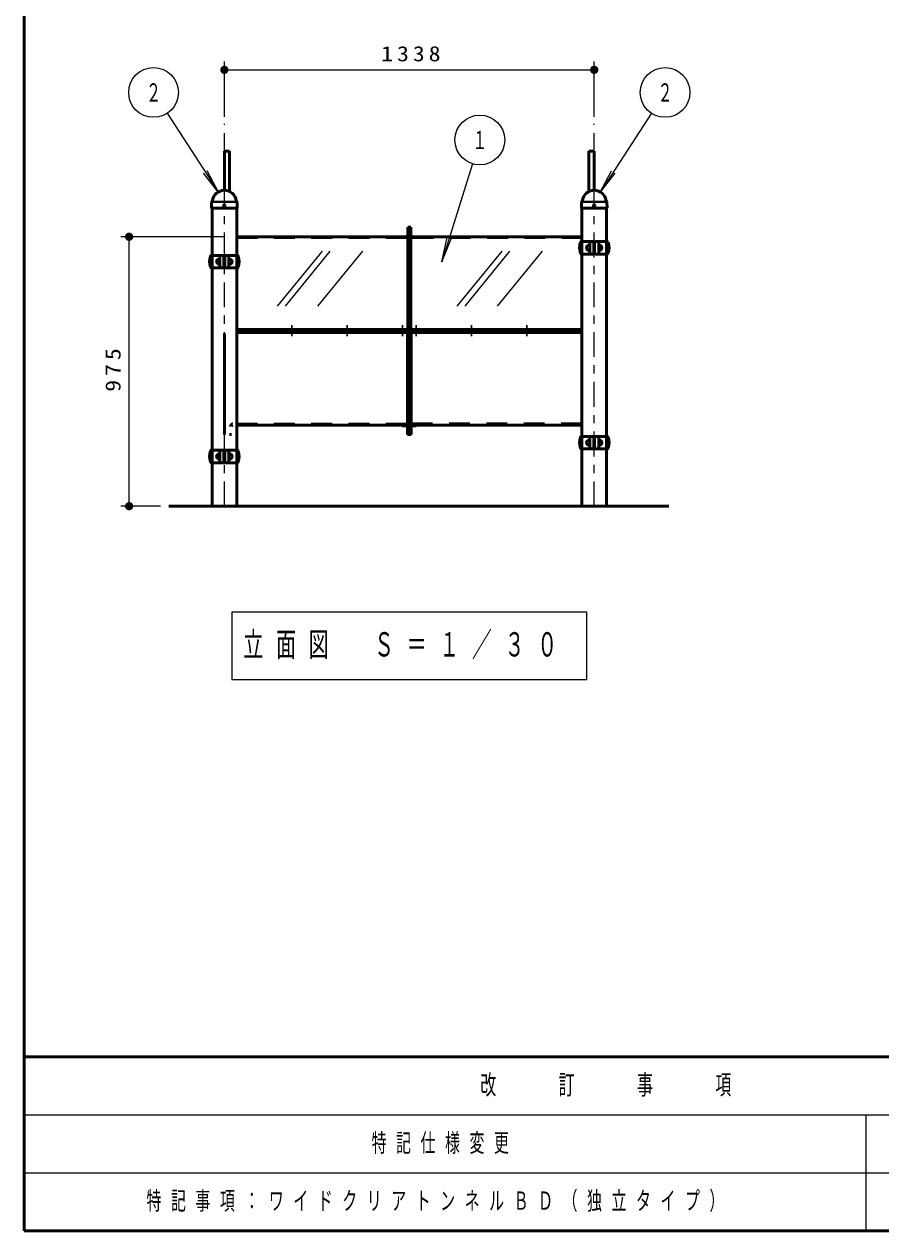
# Model space of a CAD drawing. Units: millimetres on the paper, with parts at other scales. Extents: x -385 to 0, y 0 to 267.
# Drawn here: x -385 to -281.7, y 0 to 145.5 of the extents above; entities that cross this region are included whole.
import ezdxf
from ezdxf.enums import TextEntityAlignment as Align

# ---------------------------------------------------------------- set-up
doc = ezdxf.new("R2010")
doc.units = ezdxf.units.MM
doc.linetypes.add('USER1', pattern=[4.5, 2.5, -2])
doc.linetypes.add('USER2', pattern=[6, 3, -1, 1, -1])
doc.layers.add('LY_1', color=140, linetype='Continuous', lineweight=50)
doc.styles.add('ＭＳ ゴシック', font='')
doc.styles.get('ＭＳ ゴシック').set_extended_font_data('MS Gothic')

# ---------------------------------------------------------------- blocks, each defined once
blk = doc.blocks.new('filled_dot')
at = {"color": 0, "linetype": 'Continuous', "lineweight": -2, "const_width": 1.25}
blk.add_lwpolyline([(-0.625, 0, 1), (0.625, 0, 1)], format="xyb", close=True, dxfattribs=at)

msp = doc.modelspace()

# ---------------------------------------------------------------- linework, layer by layer
at = {"layer": 'LY_1', "color": 7}
for p, q in [((-385, 267), (-385, 0)), ((-367.544, 87.401), (-307.25, 87.401)), ((-385, 21), (0, 21)), ((-385, 0), (0, 0))]:
    msp.add_line(p, q, dxfattribs=at)
at = {"layer": 'LY_1', "color": 7, "lineweight": 13}
for p, q in [((-360.857, 134.366), (-360.857, 141.032)), ((-360.857, 140.032), (-316.257, 140.032)), ((-316.257, 134.366), (-316.257, 141.032)), ((-367.761, 134.791), (-361.532, 125.197)), ((-309.352, 134.791), (-315.581, 125.197)), ((-330.947, 128.708), (-334.646, 116.871)), ((-361.532, 125.197), (-363.379, 127.561)), ((-361.532, 125.197), (-362.94, 127.846)), ((-315.581, 125.197), (-314.173, 127.846)), ((-315.581, 125.197), (-313.734, 127.561)), ((-362.346, 124.085), (-359.368, 124.085)), ((-362.285, 124.201), (-359.433, 124.201)), ((-317.746, 124.085), (-314.768, 124.085)), ((-317.685, 124.201), (-314.833, 124.201)), ((-360.823, 119.901), (-373.342, 119.901)), ((-372.342, 87.401), (-372.342, 119.901)), ((-334.646, 116.871), (-334.004, 119.802)), ((-334.646, 116.871), (-333.505, 119.646)), ((-349.081, 118.149), (-354.488, 111.543)), ((-348.138, 118.149), (-353.545, 111.543)), ((-344.212, 118.149), (-349.619, 111.543)), ((-327.415, 118.149), (-332.822, 111.543)), ((-326.472, 118.149), (-331.879, 111.543)), ((-322.546, 118.149), (-327.952, 111.543)), ((-368.544, 87.401), (-373.342, 87.401)), ((-359.957, 74.636), (-359.957, 66.502)), ((-317.157, 74.636), (-359.957, 74.636)), ((-317.157, 66.502), (-317.157, 74.636)), ((-359.957, 66.502), (-317.157, 66.502)), ((-385, 14), (-243.5, 14)), ((-283.5, 14), (-283.5, 0)), ((-385, 7), (-243.5, 7))]:
    msp.add_line(p, q, dxfattribs=at)
at = {"layer": 'LY_1', "color": 7, "linetype": 'USER2', "lineweight": 13}
for p, q in [((-360.857, 87.401), (-360.857, 133.532)), ((-316.257, 87.401), (-316.257, 133.532)), ((-352.723, 109.234), (-352.723, 107.901)), ((-352.723, 107.901), (-352.723, 109.234)), ((-346.057, 109.234), (-346.057, 107.901)), ((-346.057, 107.901), (-346.057, 109.234)), ((-339.39, 109.234), (-339.39, 107.901)), ((-339.39, 107.901), (-339.39, 109.234)), ((-337.723, 107.901), (-337.723, 109.234)), ((-337.723, 109.234), (-337.723, 107.901)), ((-331.057, 107.901), (-331.057, 109.234)), ((-331.057, 109.234), (-331.057, 107.901)), ((-324.39, 107.901), (-324.39, 109.234)), ((-324.39, 109.234), (-324.39, 107.901)), ((-337.716, 96.977), (-339.397, 96.977))]:
    msp.add_line(p, q, dxfattribs=at)
at = {"layer": 'LY_1'}
for p, q in [((-360.857, 130.234), (-360.223, 130.234)), ((-360.857, 125.508), (-360.857, 130.234)), ((-360.223, 125.361), (-360.223, 130.234)), ((-316.257, 130.234), (-316.89, 130.234)), ((-316.89, 125.361), (-316.89, 130.234)), ((-316.257, 125.508), (-316.257, 130.234)), ((-362.405, 123.384), (-362.391, 124.046)), ((-362.35, 124.142), (-362.314, 124.179)), ((-359.363, 124.142), (-359.399, 124.179)), ((-359.308, 123.385), (-359.322, 124.046)), ((-317.805, 123.384), (-317.791, 124.046)), ((-317.75, 124.142), (-317.714, 124.179)), ((-314.763, 124.142), (-314.799, 124.179)), ((-314.708, 123.385), (-314.722, 124.046)), ((-362.389, 123.368), (-362.405, 123.384)), ((-362.389, 123.368), (-359.324, 123.368)), ((-362.342, 87.401), (-362.342, 123.368)), ((-359.372, 87.401), (-359.372, 123.368)), ((-359.308, 123.385), (-359.324, 123.368)), ((-317.789, 123.368), (-317.805, 123.384)), ((-317.789, 123.368), (-314.724, 123.368)), ((-317.742, 87.401), (-317.742, 123.368)), ((-314.772, 87.401), (-314.772, 123.368)), ((-314.708, 123.385), (-314.724, 123.368)), ((-338.723, 108.901), (-338.723, 121.068)), ((-338.723, 121.068), (-338.557, 121.068)), ((-338.557, 121.068), (-338.39, 121.068)), ((-338.557, 108.901), (-338.557, 121.068)), ((-338.557, 108.901), (-338.557, 121.068)), ((-338.39, 108.901), (-338.39, 121.068)), ((-359.372, 119.901), (-338.957, 119.901)), ((-338.157, 119.901), (-317.742, 119.901)), ((-317.793, 119.318), (-316.373, 119.318)), ((-316.798, 118.877), (-316.865, 118.879)), ((-316.798, 118.258), (-316.865, 118.256)), ((-316.798, 118.568), (-316.798, 119.284)), ((-316.798, 118.568), (-316.798, 117.851)), ((-316.307, 119.251), (-316.307, 117.884)), ((-316.207, 119.251), (-316.207, 117.884)), ((-314.72, 119.318), (-316.14, 119.318)), ((-315.715, 118.568), (-315.715, 119.284)), ((-315.715, 118.877), (-315.648, 118.879)), ((-315.715, 118.568), (-315.715, 117.851)), ((-315.715, 118.258), (-315.648, 118.256)), ((-362.393, 117.651), (-360.973, 117.651)), ((-361.398, 117.21), (-361.465, 117.213)), ((-361.398, 116.592), (-361.465, 116.589)), ((-361.398, 116.901), (-361.398, 117.618)), ((-361.398, 116.901), (-361.398, 116.184)), ((-360.907, 117.584), (-360.907, 116.218)), ((-360.807, 117.584), (-360.807, 116.218)), ((-359.32, 117.651), (-360.74, 117.651)), ((-360.315, 116.901), (-360.315, 117.618)), ((-360.315, 117.21), (-360.248, 117.213)), ((-360.315, 116.901), (-360.315, 116.184)), ((-360.315, 116.592), (-360.248, 116.589)), ((-317.79, 117.818), (-316.373, 117.818)), ((-314.72, 117.818), (-316.14, 117.818)), ((-362.39, 116.151), (-360.973, 116.151)), ((-359.32, 116.151), (-360.74, 116.151)), ((-360.857, 108.234), (-360.857, 96.068)), ((-359.372, 108.734), (-338.89, 108.734)), ((-359.372, 108.568), (-338.89, 108.568)), ((-359.372, 108.568), (-338.89, 108.568)), ((-359.372, 108.334), (-338.89, 108.334)), ((-338.79, 108.234), (-338.79, 96.068)), ((-338.557, 108.234), (-338.557, 96.068)), ((-338.557, 108.234), (-338.557, 96.068)), ((-338.323, 108.234), (-338.323, 96.068)), ((-338.223, 108.734), (-317.742, 108.734)), ((-317.742, 108.568), (-338.223, 108.568)), ((-317.742, 108.334), (-338.223, 108.334)), ((-360.223, 96.068), (-359.99, 96.068)), ((-359.372, 97.168), (-338.957, 97.168)), ((-338.79, 96.068), (-338.557, 96.068)), ((-338.323, 96.068), (-338.557, 96.068)), ((-317.742, 97.168), (-338.157, 97.168)), ((-317.793, 95.818), (-316.373, 95.818)), ((-316.798, 95.377), (-316.865, 95.379)), ((-316.798, 94.758), (-316.865, 94.756)), ((-316.798, 95.068), (-316.798, 95.784)), ((-316.798, 95.068), (-316.798, 94.351)), ((-316.307, 95.751), (-316.307, 94.384)), ((-316.207, 95.751), (-316.207, 94.384)), ((-314.72, 95.818), (-316.14, 95.818)), ((-315.715, 95.068), (-315.715, 95.784)), ((-315.715, 95.377), (-315.648, 95.379)), ((-315.715, 95.068), (-315.715, 94.351)), ((-315.715, 94.758), (-315.648, 94.756)), ((-362.393, 94.151), (-360.973, 94.151)), ((-361.398, 93.71), (-361.465, 93.713)), ((-361.398, 93.401), (-361.398, 94.118)), ((-361.398, 93.401), (-361.398, 92.684)), ((-360.907, 94.084), (-360.907, 92.718)), ((-360.807, 94.084), (-360.807, 92.718)), ((-359.32, 94.151), (-360.74, 94.151)), ((-360.315, 93.401), (-360.315, 94.118)), ((-360.315, 93.71), (-360.248, 93.713)), ((-360.315, 93.401), (-360.315, 92.684)), ((-317.79, 94.318), (-316.373, 94.318)), ((-314.72, 94.318), (-316.14, 94.318)), ((-362.39, 92.651), (-360.973, 92.651)), ((-361.398, 93.092), (-361.465, 93.089)), ((-359.32, 92.651), (-360.74, 92.651)), ((-360.315, 93.092), (-360.248, 93.089))]:
    msp.add_line(p, q, dxfattribs=at)
at = {"layer": 'LY_1', "color": 7, "linetype": 'USER1', "lineweight": 13}
for p, q in [((-362.34, 124.068), (-359.373, 124.068)), ((-317.74, 124.068), (-314.773, 124.068)), ((-359.372, 119.734), (-338.957, 119.734)), ((-338.157, 119.734), (-317.742, 119.734)), ((-359.173, 108.734), (-359.173, 108.568)), ((-352.94, 108.734), (-352.94, 108.568)), ((-352.507, 108.734), (-352.507, 108.568)), ((-346.273, 108.734), (-346.273, 108.568)), ((-345.84, 108.734), (-345.84, 108.568)), ((-339.607, 108.734), (-339.607, 108.568)), ((-339.173, 108.734), (-339.173, 108.568)), ((-337.94, 108.734), (-337.94, 108.568)), ((-337.507, 108.734), (-337.507, 108.568)), ((-331.273, 108.734), (-331.273, 108.568)), ((-330.84, 108.734), (-330.84, 108.568)), ((-324.607, 108.734), (-324.607, 108.568)), ((-324.173, 108.734), (-324.173, 108.568)), ((-317.94, 108.734), (-317.94, 108.568)), ((-359.372, 97.401), (-338.957, 97.401)), ((-317.742, 97.401), (-338.157, 97.401))]:
    msp.add_line(p, q, dxfattribs=at)
at = {"layer": 'LY_1', "color": 7, "lineweight": 13}
for centre in [(-369.395, 137.307), (-307.718, 137.307), (-330.052, 131.572)]:
    msp.add_circle(centre, 3, dxfattribs=at)
at = {"layer": 'LY_1'}
for centre, radius in [((-360.857, 123.635), 0.1), ((-316.257, 123.635), 0.1), ((-338.557, 108.568), 0.133)]:
    msp.add_circle(centre, radius, dxfattribs=at)
for centre, radius, start, end in [((-360.857, 124.068), 1.44, 90, 173.3676), ((-360.857, 124.068), 1.44, 6.6324, 90), ((-316.257, 124.068), 1.44, 90, 173.3676), ((-316.257, 124.068), 1.44, 6.6324, 90), ((-362.251, 124.043), 0.14, 135, 178.99605), ((-362.38, 124.245), 0.0933, 315, 353.3676), ((-359.333, 124.245), 0.0933, 186.6324, 225), ((-359.462, 124.043), 0.14, 1.00395, 45), ((-317.651, 124.043), 0.14, 135, 178.99605), ((-317.78, 124.245), 0.0933, 315, 353.3676), ((-314.733, 124.245), 0.0933, 186.6324, 225), ((-314.862, 124.043), 0.14, 1.00395, 45), ((-338.957, 120.134), 0.233, 270, 0), ((-338.157, 120.134), 0.233, 180, 270), ((-316.17, 118.568), 1.87, 159.19706, 200.80294), ((-317.793, 119.184), 0.133, 90, 159.19706), ((-317.793, 117.951), 0.133, 200.80294, 270), ((-316.876, 118.568), 0.312, 88, 272), ((-316.765, 119.284), 0.0333, 90, 180), ((-316.373, 119.251), 0.0667, 0, 90), ((-316.14, 119.251), 0.0667, 90, 180), ((-315.748, 119.284), 0.0333, 0, 90), ((-315.637, 118.568), 0.312, 268, 92), ((-314.72, 119.184), 0.133, 20.80294, 90), ((-314.72, 117.951), 0.133, 270, 339.19706), ((-316.343, 118.568), 1.87, 339.19706, 20.80294), ((-360.77, 116.901), 1.87, 159.19706, 200.80294), ((-362.393, 117.518), 0.133, 90, 159.19706), ((-361.476, 116.901), 0.312, 88, 272), ((-361.365, 117.618), 0.0333, 90, 180), ((-360.973, 117.584), 0.0667, 0, 90), ((-360.74, 117.584), 0.0667, 90, 180), ((-360.348, 117.618), 0.0333, 0, 90), ((-360.237, 116.901), 0.312, 268, 92), ((-359.32, 117.518), 0.133, 20.80294, 90), ((-360.943, 116.901), 1.87, 339.19706, 20.80294), ((-316.765, 117.851), 0.0333, 180, 270), ((-316.373, 117.884), 0.0667, 270, 0), ((-316.14, 117.884), 0.0667, 180, 270), ((-315.748, 117.851), 0.0333, 270, 0), ((-362.393, 116.284), 0.133, 200.80294, 270), ((-361.365, 116.184), 0.0333, 180, 270), ((-360.973, 116.218), 0.0667, 270, 0), ((-360.74, 116.218), 0.0667, 180, 270), ((-360.348, 116.184), 0.0333, 270, 0), ((-359.32, 116.284), 0.133, 270, 339.19706), ((-338.89, 108.901), 0.167, 270, 0), ((-338.89, 108.901), 0.333, 270, 0), ((-338.89, 108.234), 0.333, 0, 90), ((-338.89, 108.234), 0.1, 0, 90), ((-338.223, 108.901), 0.333, 180, 270), ((-338.223, 108.234), 0.333, 90, 180), ((-338.223, 108.901), 0.167, 180, 270), ((-338.223, 108.234), 0.1, 90, 180), ((-359.823, 97.001), 0.167, 90, 180), ((-338.957, 97.001), 0.167, 0, 90), ((-338.157, 97.001), 0.167, 90, 180), ((-316.17, 95.068), 1.87, 159.19706, 200.80294), ((-317.793, 95.684), 0.133, 90, 159.19706), ((-316.876, 95.068), 0.312, 88, 272), ((-316.765, 95.784), 0.0333, 90, 180), ((-316.373, 95.751), 0.0667, 0, 90), ((-316.14, 95.751), 0.0667, 90, 180), ((-315.748, 95.784), 0.0333, 0, 90), ((-315.637, 95.068), 0.312, 268, 92), ((-314.72, 95.684), 0.133, 20.80294, 90), ((-316.343, 95.068), 1.87, 339.19706, 20.80294), ((-360.77, 93.401), 1.87, 159.19706, 200.80294), ((-362.393, 94.018), 0.133, 90, 159.19706), ((-361.476, 93.401), 0.312, 88, 272), ((-361.365, 94.118), 0.0333, 90, 180), ((-360.973, 94.084), 0.0667, 0, 90), ((-360.74, 94.084), 0.0667, 90, 180), ((-360.348, 94.118), 0.0333, 0, 90), ((-360.237, 93.401), 0.312, 268, 92), ((-359.32, 94.018), 0.133, 20.80294, 90), ((-360.943, 93.401), 1.87, 339.19706, 20.80294), ((-317.793, 94.451), 0.133, 200.80294, 270), ((-316.765, 94.351), 0.0333, 180, 270), ((-316.373, 94.384), 0.0667, 270, 0), ((-316.14, 94.384), 0.0667, 180, 270), ((-315.748, 94.351), 0.0333, 270, 0), ((-314.72, 94.451), 0.133, 270, 339.19706), ((-362.393, 92.784), 0.133, 200.80294, 270), ((-361.365, 92.684), 0.0333, 180, 270), ((-360.973, 92.718), 0.0667, 270, 0), ((-360.74, 92.718), 0.0667, 180, 270), ((-360.348, 92.684), 0.0333, 270, 0), ((-359.32, 92.784), 0.133, 270, 339.19706)]:
    msp.add_arc(centre, radius, start, end, dxfattribs=at)
at = {"layer": 'LY_1', "color": 7, "linetype": 'USER1', "lineweight": 13}
for centre, start, end in [((-338.957, 120.134), 270, 0), ((-338.157, 120.134), 180, 270), ((-359.823, 97.001), 90, 180), ((-338.957, 97.001), 0, 90), ((-338.157, 97.001), 90, 180)]:
    msp.add_arc(centre, 0.4, start, end, dxfattribs=at)

# ---------------------------------------------------------------- block references
at = {"layer": 'LY_1', "color": 7, "lineweight": 13, "xscale": 0.4, "yscale": 0.4}
msp.add_blockref('filled_dot', (-360.857, 140.032), dxfattribs=at)
for p, rotation in [((-316.257, 140.032), 180), ((-372.342, 119.901), 270), ((-372.342, 87.401), 90)]:
    msp.add_blockref('filled_dot', p, dxfattribs=dict(at, rotation=rotation))

# ---------------------------------------------------------------- texts
at = {"layer": 'LY_1', "color": 7, "style": 'ＭＳ ゴシック', "width": 0.6}
for s, p in [('２', (-369.395, 137.307)), ('２', (-307.718, 137.307)), ('１', (-330.052, 131.572))]:
    msp.add_text(s, height=2.199, dxfattribs=at).set_placement(p, align=Align.MIDDLE_CENTER)
at = {"layer": 'LY_1', "color": 7, "style": 'ＭＳ ゴシック'}
for s, insert, char_height, attachment_point in [('\\T1.33;\\W1.15;1338', (-338.129, 141.032), 1.833, 8), ('\\T1.64;\\W0.6;立面図\u3000Ｓ＝１／３０', (-358.557, 70.569), 2.933, 4), ('\\T1.64;\\W0.6;改\u3000\u3000訂\u3000\u3000事\u3000\u3000項', (-314.25, 17.5), 2.346, 5), ('\\T1.64;\\W0.6;特記仕様変更', (-334.25, 10.5), 2.199, 5), ('\\T1.64;\\W0.6;特記事項：ワイドクリアトンネルＢＤ（独立タイプ）', (-370.25, 3.5), 2.199, 4)]:
    msp.add_mtext(s, dxfattribs=dict(at, insert=insert, char_height=char_height, attachment_point=attachment_point))
at = {"layer": 'LY_1', "color": 7, "insert": (-373.342, 104.068), "char_height": 1.833, "attachment_point": 8, "rotation": 90, "style": 'ＭＳ ゴシック'}
msp.add_mtext('\\T1.33;\\W1.15;975', dxfattribs=at)

doc.saveas('drawing.dxf')
